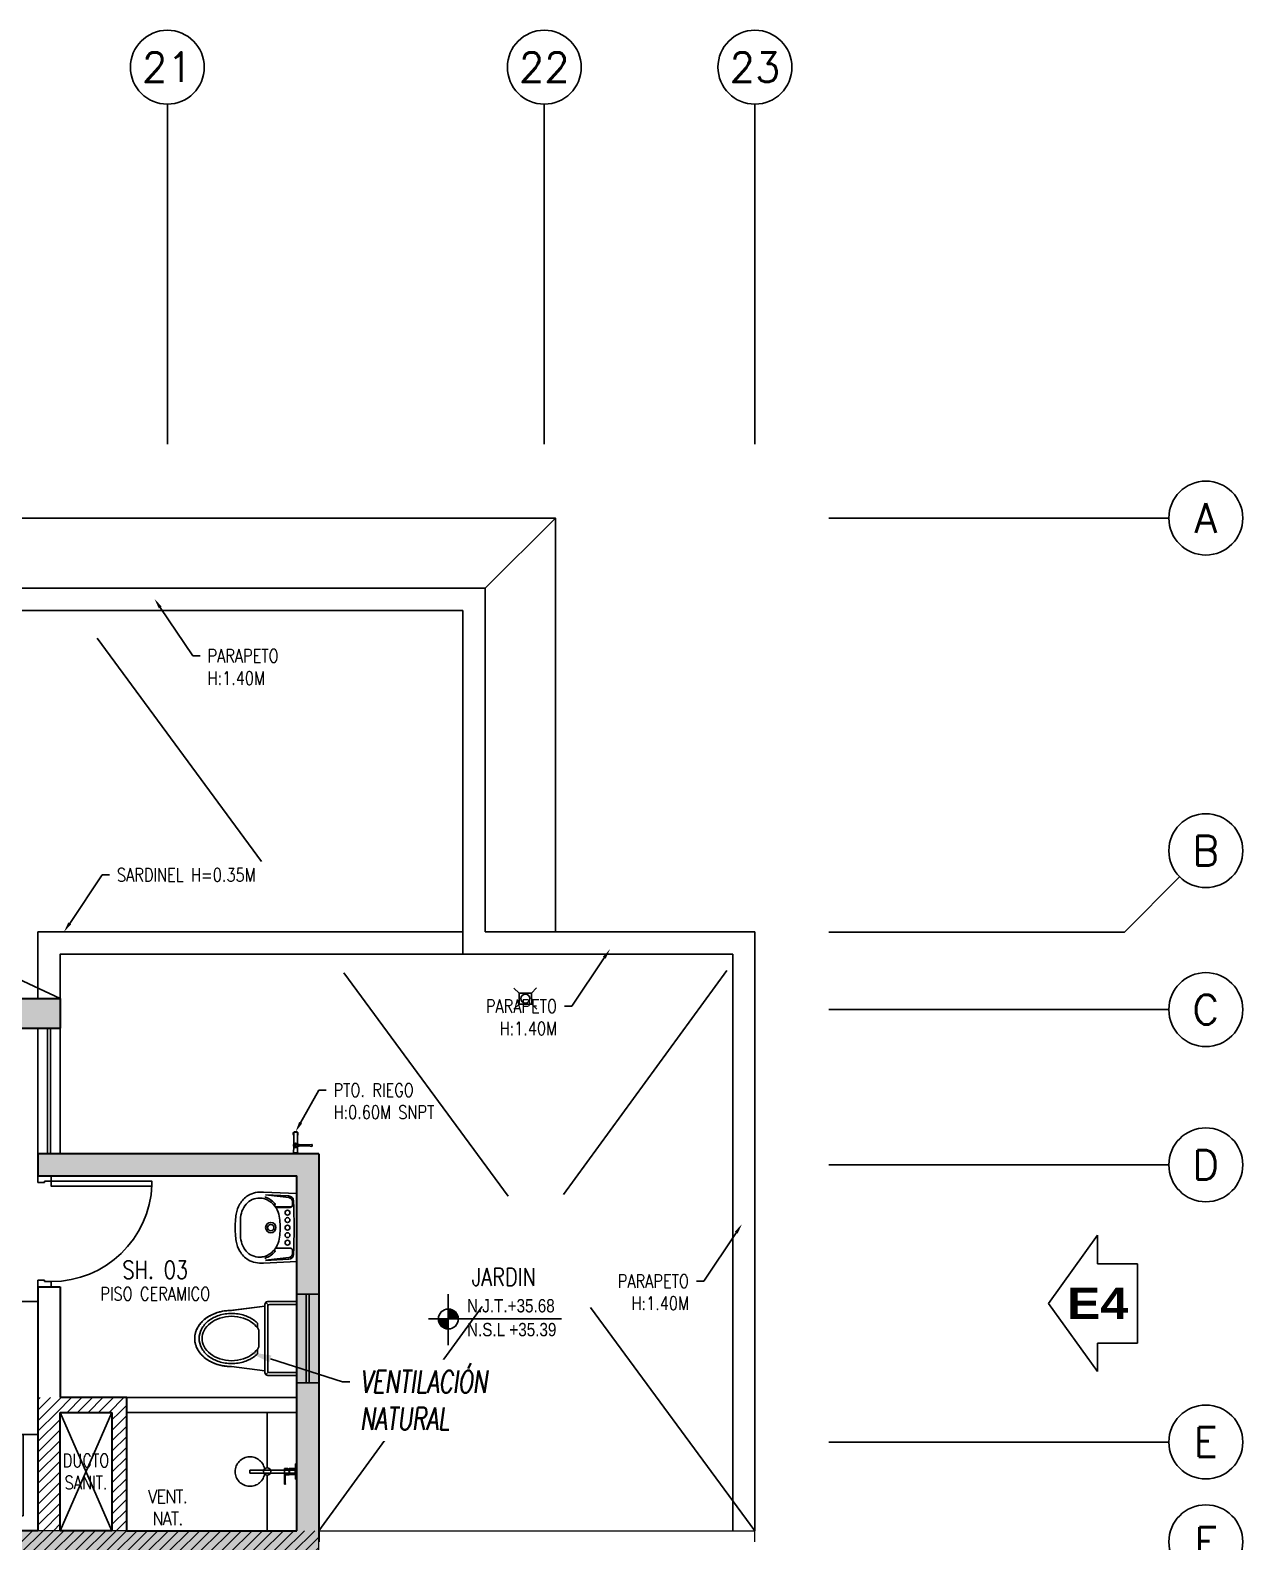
# Model space of a CAD drawing. Header units: millimetres. Extents: x 98 to 155, y -181 to 127.
# Drawn here: x 146.78 to 154.99, y -74.04 to -63.81 of the extents above; entities that cross this region are included whole.
import ezdxf
from ezdxf import colors
from ezdxf.entities.mleader import LeaderData, LeaderLine
from ezdxf.enums import TextEntityAlignment as Align
from ezdxf.math import Vec2, Vec3

# ---------------------------------------------------------------- set-up
doc = ezdxf.new("R2010")
doc.units = ezdxf.units.MM
doc.header["$LTSCALE"] = 15
for name, pattern in [('CENTER', [2, 1.25, -0.25, 0.25, -0.25]), ('HIDDEN2', [0.1875, 0.125, -0.0625]), ('PHANTOM', [63.5, 31.75, -6.35, 6.35, -6.35, 6.35, -6.35]), ('PHANTOM2', [1.25, 0.625, -0.125, 0.125, -0.125, 0.125, -0.125]), ('X-REF_DP_Arquitectura$0$HIDDEN', [0.375, 0.25, -0.125])]:
    doc.linetypes.add(name, pattern=pattern)
doc.layers.get('0').update_dxf_attribs({"color": 250})
for name, color, linetype in [('A-CORTE', 250, 'CENTER'), ('A-COTAS EXT', 250, 'Continuous'), ('A-EJES', 250, 'PHANTOM'), ('A-EST VIGAS', 250, 'HIDDEN2'), ('A-LINEAS', 250, 'Continuous'), ('A-MOBILIARIO', 250, 'Continuous'), ('A-MURO BAJO', 250, 'Continuous'), ('A-NIVELES-NPT', 252, 'Continuous'), ('A-PROYECCIONES INT.', 250, 'HIDDEN2'), ('A-SANITARIOS', 250, 'Continuous'), ('A-TEXTO-ACABADO PISO', 250, 'Continuous'), ('A-VIDRIOS', 250, 'Continuous'), ('A_30_DispositivosSanit', 250, 'Continuous'), ('A_30_Sanitarios', 250, 'Continuous'), ('A_50_TextoAmbiente', 252, 'Continuous'), ('A_50_TextoIndicaciones', 250, 'Continuous'), ('A_50_Vigas', 250, 'X-REF_DP_Arquitectura$0$HIDDEN'), ('A_60_HatchEstructuras', 250, 'Continuous'), ('L3 Equipos y Ductos', 160, 'Continuous'), ('L6 Linea fina', 141, 'Continuous'), ('MURO CF 60', 250, 'Continuous')]:
    doc.layers.add(name, color=color, linetype=linetype)
for name, color, linetype, lineweight in [('A-MURO ALTO', 250, 'Continuous', 20), ('A-MUROS', 252, 'Continuous', 30), ('A_20_Estructuras', 250, 'Continuous', 18)]:
    doc.layers.add(name, color=color, linetype=linetype, lineweight=lineweight)
doc.styles.add('JNV ING', font='romans.shx', dxfattribs={"width": 0.7, "oblique": 8, "height": 0.15})
doc.styles.add('R140', font='ariblk.ttf', dxfattribs={"height": 3.55})
doc.styles.add('R80', font='ARIALN.TTF', dxfattribs={"height": 2.03})
doc.styles.add('ROMANS', font='romans.shx', dxfattribs={"width": 0.8})
doc.styles.add('TXT_COTAS', font='romans.shx', dxfattribs={"width": 0.8})
pattern_1 = [(45, (128.667074, -24.63999), (-0.03535534, 0.03535534), [])]

# ---------------------------------------------------------------- blocks, each defined once
blk = doc.blocks.new('EF-P13')
at = {"layer": 'A_60_HatchEstructuras'}
h = blk.add_hatch(color=256, dxfattribs=at)
h.dxf.hatch_style = 1
h.paths.add_polyline_path([(44, -3.25), (42.4, -3.25), (42.4, -3.45), (44, -3.45)])
h.paths.add_polyline_path([(44, -10.4), (42.4, -10.4), (42.4, -10.6), (44, -10.6)])
h.paths.add_polyline_path([(40, -5.3), (38.35, -5.3), (38.35, -3.3), (38.2, -3.3), (38.2, -6.85), (38.2, -7), (38.2, -10.55), (38.35, -10.55), (38.35, -8.55), (40, -8.55), (40, -7.901), (39.85, -7.901), (39.85, -8.4), (38.35, -8.4), (38.35, -5.45), (39.85, -5.45), (39.85, -5.949), (40, -5.949)])
h.paths.add_polyline_path([(45.75, -4.3), (43.85, -4.3), (43.85, -4.45), (45.6, -4.45), (45.6, -6.85), (38.4, -6.85), (38.4, -7), (45.6, -7), (45.6, -9.4), (43.85, -9.4), (43.85, -9.55), (45.75, -9.55)])
at = {"elevation": 0}
for points in [[(44.35, -6.85), (44, -6.05)], [(44.35, -6.05), (44, -6.85)]]:
    blk.add_lwpolyline(points, dxfattribs=at)
at = {"layer": 'A_20_Estructuras'}
for points in [[(44, -3.25), (42.4, -3.25), (42.4, -3.45), (44, -3.45)], [(45.75, -4.3), (43.85, -4.3), (43.85, -4.45), (45.6, -4.45), (45.6, -6.85), (38.4, -6.85), (38.4, -7), (45.6, -7), (45.6, -9.4), (43.85, -9.4), (43.85, -9.55), (45.75, -9.55)]]:
    blk.add_lwpolyline(points, close=True, dxfattribs=at)
at = {"layer": 'A_50_Vigas'}
blk.add_lwpolyline([(44, -3.45), (44, -4.3)], dxfattribs=at)
at = {"layer": 'A_50_Vigas', "elevation": 0}
blk.add_lwpolyline([(44, -6.85), (44, -6.05), (44.35, -6.05), (44.35, -6.85)], dxfattribs=at)
blk = doc.blocks.new('TEXTO DUCTOS PT')
at = {"layer": 'A_50_TextoIndicaciones', "insert": (44.175, -6.45), "char_height": 0.09, "width": 0.4157, "attachment_point": 5, "style": 'ROMANS'}
blk.add_mtext('\\pxsm1,t16;DUCTO SANIT.', dxfattribs=at)
blk = doc.blocks.new('Ejes_Torre C')
at = {"layer": 'A-COTAS EXT'}
blk.add_line((52.55, 11.05), (52.923, 11.423), dxfattribs=at)
at = {"layer": 'A-EJES', "linetype": 'PHANTOM2'}
for points in [[(46.075, 16.65), (46.075, 14.35)], [(48.625, 16.65), (48.625, 14.35)], [(50.05, 16.65), (50.05, 14.35)], [(52.85, 13.85), (50.55, 13.85)], [(52.55, 11.05), (50.55, 11.05)], [(52.85, 10.525), (50.55, 10.525)], [(52.85, 9.475), (50.55, 9.475)], [(52.85, 7.6), (50.55, 7.6)]]:
    blk.add_lwpolyline(points, dxfattribs=at)
at = {"layer": 'A-EJES', "linetype": 'Continuous'}
for centre in [(46.075, 16.9), (48.625, 16.9), (50.05, 16.9), (53.1, 13.85), (53.1, 11.6), (53.1, 10.525), (53.1, 9.475), (53.1, 7.6), (53.1, 6.925)]:
    blk.add_circle(centre, 0.25, dxfattribs=at)
at = {"layer": 'A-EJES', "linetype": 'Continuous', "style": 'ROMANS'}
for s, p in [('21', (46.075, 16.9)), ('22', (48.625, 16.9)), ('23', (50.05, 16.9))]:
    blk.add_text(s, height=0.2, dxfattribs=at).set_placement(p, align=Align.MIDDLE_CENTER)
for s, p in [('A', (53.1, 13.85)), ('B', (53.1, 11.6)), ('C', (53.1, 10.525)), ('D', (53.1, 9.475)), ('E', (53.1, 7.6)), ('F', (53.1, 6.925))]:
    blk.add_text(s, height=0.2, rotation=0, dxfattribs=at).set_placement(p, align=Align.MIDDLE_CENTER)
blk = doc.blocks.new('SIM NIVEL PLANTA')
at = {"linetype": 'Continuous'}
h = blk.add_hatch(dxfattribs=at)
h.set_pattern_fill('_USER', color=256, scale=0.089997, angle=45, style=0, pattern_type=0)
h.set_pattern_definition([(45, (31854.49523, 23864.84028), (-0.06363728001, 0.06363728001), [])])
h.paths.add_polyline_path([(-17.33, 0), (-15.98, 0, 0.409209), (-17.33, 1.33)])
h.paths.add_polyline_path([(-18.68, 0, 0.004279), (-18.68, -0.02, 0.414214), (-17.33, -1.37), (-17.33, 0)])
for p, q in [((-17.33, -3.58), (-17.33, 3.34)), ((-2, 0), (-20, 0))]:
    blk.add_line(p, q)
blk.add_circle((-17.33, -0.02), 1.35, dxfattribs=at)
at = {"style": 'R80'}
blk.add_attdef('N.P.T.+0.00', text='', height=1.8, dxfattribs=at).set_placement((-8.87, 1.77), align=Align.MIDDLE_CENTER)
blk = doc.blocks.new('Grifo_Jardin_Planta')
for points in [[(-0.016, 0.132), (-0.016, 0.139, -0.414214), (-0.006, 0.149), (0.006, 0.149, -0.414214), (0.016, 0.139), (0.016, 0.135)], [(-0.016, 0.135), (-0.016, 0.132, 0.221072), (-0.012, 0.124, 0.221072)], [(-0.012, 0.124), (-0.012, 0.139, -0.414214), (-0.006, 0.145), (0.006, 0.145, -0.414214), (0.012, 0.139), (0.012, 0.124)], [(0.012, 0.124, 0.197148), (0.016, 0.132), (0.016, 0.135)], [(0.013, 0.05), (0.014, 0.05, -0.041781), (0.015, 0.05), (0.024, 0.05), (0.084, 0.053), (0.11, 0.05, 0.414214), (0.112, 0.052), (0.112, 0.06, 0.414214), (0.11, 0.062), (0.084, 0.06), (0.024, 0.062), (0.015, 0.062, -0.056016), (0.014, 0.062), (0.013, 0.062)]]:
    blk.add_lwpolyline(points, format="xyb")
for points in [[(-0.013, 0.124), (-0.013, 0.063)], [(0.012, 0.063), (0.012, 0.124)], [(-0.013, 0.049), (-0.013, 0.007)], [(0.012, 0.007), (0.012, 0.049)]]:
    blk.add_lwpolyline(points)
blk.add_lwpolyline([(-0.016, 0.007), (0.016, 0.007), (0.016, 0), (-0.016, 0)], close=True)
for radius in [0.0143, 0.00672, 0.00563]:
    blk.add_circle((0, 0.056), radius)
blk = doc.blocks.new('*U100')
blk.add_lwpolyline([(-4.5, 4.5), (0, 4.5), (0, 7.71), (5.54, 0), (0, -7.71), (0, -4.5), (-4.5, -4.5)], close=True)
at = {"linetype": 'Continuous', "style": 'R140'}
blk.add_attdef('ELEVACION', text='', height=3.55, dxfattribs=at).set_placement((0, 0), align=Align.MIDDLE_CENTER)
blk = doc.blocks.new('Cortes-Elev.')
at = {"layer": 'A-CORTE', "linetype": 'CENTER', "ltscale": 0.5}
ref = blk.add_blockref('*U100', (52.368, 30.737), dxfattribs=dict(at, xscale=-0.05980032655866058, yscale=0.05980032655866058, zscale=0.05980032655866058))
ref.add_attrib('ELEVACION', 'E4', dxfattribs={"layer": '0', "linetype": 'Continuous', "height": 0.2123, "style": 'R140'}).set_placement((52.368, 30.738), align=Align.MIDDLE_CENTER)
blk = doc.blocks.new('0-sumidero')
for p, q in [((-0.042, 0.038), (-0.076, 0.072)), ((0.043, 0.038), (-0.042, 0.038)), ((-0.042, 0.038), (-0.042, -0.037)), ((0.043, 0.038), (0.078, 0.072)), ((0.043, -0.037), (0.043, 0.038)), ((-0.042, -0.037), (-0.076, -0.071)), ((-0.042, -0.037), (0.043, -0.037)), ((0.043, -0.037), (0.078, -0.071))]:
    blk.add_line(p, q)
blk.add_circle((0, 0), 0.0303)
blk = doc.blocks.new('sum')
at = {"layer": 'A_30_DispositivosSanit', "rotation": 45.00000007321594}
blk.add_blockref('0-sumidero', (0, 0), dxfattribs=at)
blk = doc.blocks.new('SOFA SEC')
for p, q in [((0, 0.65), (0.1, 0.65)), ((0.1, 0.65), (0.1, 0.1)), ((0.5, 0.65), (0.1, 0.65)), ((0.75, 0.65), (0.75, 0.1)), ((1.4, 0.65), (1.4, 0.1)), ((0.1, 0.1), (2.05, 0.1))]:
    blk.add_line(p, q)
blk.add_lwpolyline([(0.5, 1.55), (0.5, 0.65), (2.05, 0.65), (2.05, 0), (0, 0), (0, 1.55)], close=True)
blk = doc.blocks.new('ducha marsano')
at = {"linetype": 'HIDDEN2', "ltscale": 0.5, "extrusion": (-4.9425e-10, -7.91123e-10, -1)}
for p, q in [((-0.01, 0), (0.01, 0)), ((0.01, 0), (0.01, -0.316)), ((-0.02, -0.08), (-0.02, -0.06)), ((0.021, -0.082), (-0.019, -0.082)), ((-0.015, -0.058), (-0.016, -0.058)), ((-0.01, -0.316), (-0.01, 0)), ((0.022, -0.052), (0, -0.052)), ((0.025, -0.082), (0.021, -0.082)), ((0.022, -0.052), (0.022, -0.063)), ((0.022, -0.068), (0.022, -0.077)), ((0.022, -0.077), (0.025, -0.077)), ((0.025, -0.077), (0.077, -0.077)), ((0.077, -0.082), (0.025, -0.082)), ((0.077, -0.077), (0.082, -0.077)), ((0.082, -0.082), (0.077, -0.082)), ((0.082, -0.077), (0.084, -0.077)), ((0.082, -0.077), (0.082, -0.077)), ((0.084, -0.082), (0.082, -0.082)), ((0.082, -0.082), (0.082, -0.082)), ((0.086, -0.078), (0.086, -0.08)), ((0.01, -0.316), (-0.01, -0.316))]:
    blk.add_line(p, q, dxfattribs=at)
for centre, radius, start, end in [((0.019, -0.08), 0.0015, 270, 360), ((0, -0.046), 0.02, 323.9581, 354.9298), ((0, -0.046), 0.02, 185.0702, 195.2705), ((-0.084, -0.078), 0.0015, 90, 180), ((-0.084, -0.08), 0.0015, 180, 270), ((0, -0.316), 0.1, 95.7392, 84.2608)]:
    blk.add_arc(centre, radius, start, end, dxfattribs=at)
at = {"linetype": 'HIDDEN2', "ltscale": 0.5, "extrusion": (-4.94252e-10, -7.91124e-10, -1)}
blk.add_ellipse((0, -0.052), major_axis=(-0.0225, -0.0095), ratio=0.001448, start_param=0.425436, end_param=1.567366, dxfattribs=at)
at = {"linetype": 'HIDDEN2', "ltscale": 0.5}
for points, degree in [([(-0.031, 0), (0, 0), (0.03, 0)], 2), ([(0.03, 0), (0.041, 0), (0.052, 0)], 2), ([(0.052, 0), (0.052, -0.004), (0.052, -0.008)], 2), ([(-0.053, 0), (-0.053, -0.004), (-0.053, -0.008)], 2), ([(-0.053, 0), (-0.042, 0), (-0.031, 0)], 2), ([(-0.053, -0.008), (-0.053, -0.008), (-0.053, -0.008)], 2), ([(0.03, -0.008), (0, -0.008), (-0.031, -0.008)], 2), ([(-0.022, -0.008), (-0.022, -0.009), (-0.022, -0.011)], 2), ([(-0.021, -0.011), (-0.007, -0.011), (0.007, -0.011), (0.021, -0.011)], 3), ([(-0.02, -0.011), (-0.02, -0.029), (-0.02, -0.048)], 2), ([(-0.02, -0.048), (0, -0.048), (0.02, -0.048)], 2), ([(0.02, -0.011), (0.02, -0.029), (0.02, -0.048)], 2), ([(0.022, -0.008), (0.022, -0.009), (0.022, -0.011)], 2)]:
    blk.add_open_spline(points, degree=degree, dxfattribs=at)
for points, weights in [([(-0.053, -0.008), (-0.053, -0.008), (-0.053, -0.008)], [1, 0.990847086912, 0.982266230892]), ([(-0.052, -0.008), (-0.053, -0.008), (-0.053, -0.008)], [1, 0.707106781193, 1]), ([(-0.022, -0.011), (-0.022, -0.011), (-0.021, -0.011)], [1, 0.70710678154, 1]), ([(-0.02, -0.048), (-0.02, -0.048), (-0.02, -0.048)], [1, 0.707106780138, 1]), ([(0.02, -0.048), (0.02, -0.048), (0.02, -0.048)], [1, 0.707106779703, 1]), ([(0.021, -0.011), (0.021, -0.011), (0.021, -0.011)], [1, 0.992411795776, 1]), ([(0.052, -0.008), (0.052, -0.008), (0.052, -0.008)], [1, 0.992411795771, 1])]:
    blk.add_rational_spline(points, weights, degree=2, dxfattribs=at)
for points, knots in [([(-0.031, -0.008), (-0.033, -0.008), (-0.037, -0.008), (-0.042, -0.008), (-0.046, -0.008), (-0.049, -0.008), (-0.051, -0.008), (-0.052, -0.008), (-0.052, -0.008)], [0, 0, 0, 0, 8.104572, 12.495263, 16.885954, 21.276645, 25.667336, 33.771908, 33.771908, 33.771908, 33.771908]), ([(0.022, -0.068), (0.022, -0.068), (0.022, -0.068), (0.022, -0.068), (0.022, -0.068), (0.022, -0.067), (0.022, -0.067), (0.022, -0.066), (0.022, -0.066), (0.022, -0.065), (0.022, -0.065), (0.022, -0.064), (0.022, -0.064), (0.022, -0.063), (0.022, -0.063), (0.022, -0.063), (0.022, -0.063), (0.022, -0.063)], [0.4148436, 0.4148436, 0.4148436, 0.4148436, 0.5185541, 0.5185541, 0.6222645, 0.6222645, 0.7259759, 0.7259759, 0.8296873, 0.8296873, 0.9333987, 0.9333987, 1.03711, 1.03711, 1.1408205, 1.1408205, 1.2445309, 1.2445309, 1.2445309, 1.2445309]), ([(0.052, -0.008), (0.052, -0.008), (0.051, -0.008), (0.049, -0.008), (0.046, -0.008), (0.042, -0.008), (0.037, -0.008), (0.033, -0.008), (0.03, -0.008)], [0, 0, 0, 0, 8.104572, 12.495263, 16.885954, 21.276645, 25.667336, 33.771908, 33.771908, 33.771908, 33.771908])]:
    blk.add_open_spline(points, degree=3, knots=knots, dxfattribs=at)
for points, weights, degree, knots in [([(0.021, -0.011), (0.021, -0.011), (0.021, -0.011), (0.021, -0.011), (0.021, -0.011), (0.022, -0.011), (0.022, -0.011)], [0.918641037743, 0.918640949346, 0.918640860949, 0.918640772552, 0.789223156395, 0.789223156395, 0.918640772552], 3, [0.1238988, 0.1238988, 0.1238988, 0.1238988, 0.1238993, 0.1238993, 0.1238993, 0.78603, 0.78603, 0.78603, 0.78603]), ([(0.052, -0.008), (0.052, -0.008), (0.052, -0.008), (0.052, -0.008), (0.052, -0.008)], [0.918641037749, 0.918640905153, 0.918640772558, 0.724517853988, 0.918640772558], 2, [0.1238988, 0.1238988, 0.1238988, 0.1238993, 0.1238993, 0.7860311, 0.7860311, 0.7860311])]:
    blk.add_rational_spline(points, weights, degree=degree, knots=knots, dxfattribs=at)
blk = doc.blocks.new('SIFON JET_PLANTA')
for p, q in [((-0.215, 0.218, 0), (-0.44, 0.19, 0)), ((-0.215, -0.23, 0), (-0.215, 0.23, 0)), ((-0.209, 0.244, 0), (-0.192, 0.227, 0)), ((-0.195, 0.25, 0), (0, 0.25, 0)), ((-0.195, -0.22, 0), (-0.195, 0.22, 0)), ((-0.185, 0.23, 0), (0, 0.23, 0)), ((0, 0.25, 0), (0, -0.25, 0)), ((-0.265, 0.072, 0), (-0.265, 0.103, 0)), ((-0.255, -0.056, 0), (-0.255, 0.056, 0)), ((-0.265, -0.103, 0), (-0.265, -0.072, 0)), ((-0.215, -0.218, 0), (-0.44, -0.19, 0)), ((-0.209, -0.244, 0), (-0.192, -0.227, 0)), ((0, -0.25, 0), (-0.195, -0.25, 0)), ((0, -0.23, 0), (-0.185, -0.23, 0))]:
    blk.add_line(p, q)
at = {"extrusion": (-2.64698e-23, 6.61744e-24, -1)}
for p, q in [((-0.432, 0.191, 0), (-0.215, 0.218, 0)), ((-0.215, 0.232, 0), (-0.214, 0.236, 0)), ((-0.215, 0.228, 0), (-0.215, 0.232, 0)), ((-0.215, 0.223, 0), (-0.215, 0.228, 0)), ((-0.215, 0.218, 0), (-0.215, 0.223, 0)), ((-0.214, 0.236, 0), (-0.213, 0.239, 0)), ((-0.213, 0.239, 0), (-0.211, 0.242, 0)), ((-0.211, 0.242, 0), (-0.209, 0.244, 0)), ((-0.209, 0.244, 0), (-0.208, 0.245, 0)), ((-0.208, 0.245, 0), (-0.205, 0.247, 0)), ((-0.205, 0.247, 0), (-0.201, 0.249, 0)), ((-0.201, 0.249, 0), (-0.195, 0.25, 0)), ((-0.195, 0.25, 0), (-0.195, 0.25, 0)), ((-0.195, 0.25, 0), (-0.161, 0.25, 0)), ((-0.161, 0.25, 0), (-0.097, 0.25, 0)), ((-0.097, 0.25, 0), (-0.032, 0.25, 0)), ((-0.032, 0.25, 0), (0, 0.25, 0)), ((0, 0.25, 0), (0, -0.25, 0)), ((-0.653, 0.098, 0), (-0.65, 0.102, 0)), ((-0.65, 0.102, 0), (-0.645, 0.108, 0)), ((-0.645, 0.108, 0), (-0.639, 0.115, 0)), ((-0.639, 0.115, 0), (-0.633, 0.121, 0)), ((-0.633, 0.121, 0), (-0.63, 0.123, 0)), ((-0.63, 0.123, 0), (-0.625, 0.128, 0)), ((-0.625, 0.128, 0), (-0.621, 0.131, 0)), ((-0.621, 0.131, 0), (-0.617, 0.134, 0)), ((-0.617, 0.134, 0), (-0.611, 0.139, 0)), ((-0.611, 0.139, 0), (-0.606, 0.142, 0)), ((-0.606, 0.142, 0), (-0.6, 0.146, 0)), ((-0.6, 0.146, 0), (-0.596, 0.148, 0)), ((-0.596, 0.148, 0), (-0.591, 0.152, 0)), ((-0.591, 0.152, 0), (-0.586, 0.154, 0)), ((-0.586, 0.154, 0), (-0.579, 0.158, 0)), ((-0.579, 0.158, 0), (-0.569, 0.163, 0)), ((-0.569, 0.163, 0), (-0.552, 0.17, 0)), ((-0.552, 0.17, 0), (-0.546, 0.172, 0)), ((-0.546, 0.172, 0), (-0.538, 0.175, 0)), ((-0.538, 0.175, 0), (-0.535, 0.176, 0)), ((-0.535, 0.176, 0), (-0.526, 0.178, 0)), ((-0.526, 0.178, 0), (-0.522, 0.18, 0)), ((-0.522, 0.18, 0), (-0.515, 0.181, 0)), ((-0.515, 0.181, 0), (-0.508, 0.183, 0)), ((-0.508, 0.183, 0), (-0.502, 0.184, 0)), ((-0.502, 0.184, 0), (-0.486, 0.187, 0)), ((-0.486, 0.187, 0), (-0.476, 0.188, 0)), ((-0.476, 0.188, 0), (-0.473, 0.188, 0)), ((-0.473, 0.188, 0), (-0.464, 0.189, 0)), ((-0.464, 0.189, 0), (-0.455, 0.19, 0)), ((-0.455, 0.19, 0), (-0.449, 0.19, 0)), ((-0.449, 0.19, 0), (-0.44, 0.19, 0)), ((-0.44, 0.19, 0), (-0.432, 0.191, 0)), ((-0.69, 0.01, 0), (-0.689, 0.014, 0)), ((-0.69, 0.004, 0), (-0.69, 0.01, 0)), ((-0.69, 0, 0), (-0.69, 0.004, 0)), ((-0.689, 0.019, 0), (-0.688, 0.024, 0)), ((-0.689, 0.014, 0), (-0.689, 0.019, 0)), ((-0.688, 0.024, 0), (-0.687, 0.028, 0)), ((-0.688, 0.024, 0), (-0.688, 0.024, 0)), ((-0.687, 0.031, 0), (-0.685, 0.036, 0)), ((-0.687, 0.028, 0), (-0.687, 0.031, 0)), ((-0.685, 0.036, 0), (-0.684, 0.042, 0)), ((-0.685, 0.036, 0), (-0.685, 0.036, 0)), ((-0.684, 0.042, 0), (-0.682, 0.048, 0)), ((-0.684, 0.042, 0), (-0.684, 0.042, 0)), ((-0.682, 0.048, 0), (-0.68, 0.052, 0)), ((-0.68, 0.052, 0), (-0.679, 0.055, 0)), ((-0.679, 0.055, 0), (-0.678, 0.058, 0)), ((-0.678, 0.058, 0), (-0.674, 0.066, 0)), ((-0.674, 0.066, 0), (-0.672, 0.07, 0)), ((-0.674, 0.066, 0), (-0.674, 0.066, 0)), ((-0.672, 0.07, 0), (-0.671, 0.073, 0)), ((-0.671, 0.073, 0), (-0.669, 0.076, 0)), ((-0.669, 0.076, 0), (-0.667, 0.078, 0)), ((-0.667, 0.078, 0), (-0.665, 0.082, 0)), ((-0.665, 0.082, 0), (-0.663, 0.085, 0)), ((-0.663, 0.085, 0), (-0.661, 0.088, 0)), ((-0.661, 0.088, 0), (-0.657, 0.094, 0)), ((-0.657, 0.094, 0), (-0.653, 0.098, 0)), ((-0.657, 0.094, 0), (-0.657, 0.094, 0)), ((-0.653, 0.098, 0), (-0.653, 0.098, 0)), ((-0.69, -0.007, 0), (-0.69, 0, 0)), ((-0.69, -0.011, 0), (-0.69, -0.007, 0)), ((-0.689, -0.016, 0), (-0.69, -0.011, 0)), ((-0.688, -0.023, 0), (-0.689, -0.016, 0)), ((-0.688, -0.026, 0), (-0.688, -0.023, 0)), ((-0.687, -0.03, 0), (-0.688, -0.026, 0)), ((-0.686, -0.032, 0), (-0.687, -0.03, 0)), ((-0.685, -0.036, 0), (-0.686, -0.032, 0)), ((-0.684, -0.042, 0), (-0.685, -0.036, 0)), ((-0.683, -0.046, 0), (-0.684, -0.042, 0)), ((-0.681, -0.049, 0), (-0.683, -0.046, 0)), ((-0.68, -0.052, 0), (-0.681, -0.049, 0)), ((-0.679, -0.055, 0), (-0.68, -0.052, 0)), ((-0.678, -0.058, 0), (-0.679, -0.055, 0)), ((-0.677, -0.06, 0), (-0.678, -0.058, 0)), ((-0.675, -0.064, 0), (-0.677, -0.06, 0)), ((-0.672, -0.07, 0), (-0.675, -0.064, 0)), ((-0.671, -0.073, 0), (-0.672, -0.07, 0)), ((-0.668, -0.077, 0), (-0.671, -0.073, 0)), ((-0.665, -0.083, 0), (-0.668, -0.077, 0)), ((-0.662, -0.086, 0), (-0.665, -0.083, 0)), ((-0.66, -0.09, 0), (-0.662, -0.086, 0)), ((-0.655, -0.096, 0), (-0.66, -0.09, 0)), ((-0.649, -0.103, 0), (-0.655, -0.096, 0)), ((-0.646, -0.107, 0), (-0.649, -0.103, 0)), ((-0.64, -0.114, 0), (-0.646, -0.107, 0)), ((-0.638, -0.116, 0), (-0.64, -0.114, 0)), ((-0.635, -0.119, 0), (-0.638, -0.116, 0)), ((-0.634, -0.12, 0), (-0.635, -0.119, 0)), ((-0.635, -0.119, 0), (-0.635, -0.119, 0)), ((-0.632, -0.122, 0), (-0.634, -0.12, 0)), ((-0.63, -0.123, 0), (-0.632, -0.122, 0)), ((-0.632, -0.122, 0), (-0.632, -0.122, 0)), ((-0.629, -0.124, 0), (-0.63, -0.123, 0)), ((-0.628, -0.125, 0), (-0.629, -0.124, 0)), ((-0.626, -0.127, 0), (-0.628, -0.125, 0)), ((-0.625, -0.128, 0), (-0.626, -0.127, 0)), ((-0.623, -0.129, 0), (-0.625, -0.128, 0)), ((-0.625, -0.128, 0), (-0.625, -0.128, 0)), ((-0.622, -0.13, 0), (-0.623, -0.129, 0)), ((-0.621, -0.131, 0), (-0.622, -0.13, 0)), ((-0.62, -0.132, 0), (-0.621, -0.131, 0)), ((-0.619, -0.132, 0), (-0.62, -0.132, 0)), ((-0.618, -0.133, 0), (-0.619, -0.132, 0)), ((-0.617, -0.134, 0), (-0.618, -0.133, 0)), ((-0.615, -0.135, 0), (-0.617, -0.134, 0)), ((-0.614, -0.136, 0), (-0.615, -0.135, 0)), ((-0.612, -0.138, 0), (-0.614, -0.136, 0)), ((-0.609, -0.14, 0), (-0.612, -0.138, 0)), ((-0.607, -0.141, 0), (-0.609, -0.14, 0)), ((-0.606, -0.142, 0), (-0.607, -0.141, 0)), ((-0.604, -0.143, 0), (-0.606, -0.142, 0)), ((-0.602, -0.145, 0), (-0.604, -0.143, 0)), ((-0.6, -0.146, 0), (-0.602, -0.145, 0)), ((-0.599, -0.147, 0), (-0.6, -0.146, 0)), ((-0.596, -0.148, 0), (-0.599, -0.147, 0)), ((-0.595, -0.149, 0), (-0.596, -0.148, 0)), ((-0.594, -0.15, 0), (-0.595, -0.149, 0)), ((-0.592, -0.151, 0), (-0.594, -0.15, 0)), ((-0.59, -0.152, 0), (-0.592, -0.151, 0)), ((-0.587, -0.154, 0), (-0.59, -0.152, 0)), ((-0.583, -0.156, 0), (-0.587, -0.154, 0)), ((-0.578, -0.159, 0), (-0.583, -0.156, 0)), ((-0.576, -0.16, 0), (-0.578, -0.159, 0)), ((-0.574, -0.161, 0), (-0.576, -0.16, 0)), ((-0.57, -0.163, 0), (-0.574, -0.161, 0)), ((-0.568, -0.164, 0), (-0.57, -0.163, 0)), ((-0.566, -0.164, 0), (-0.568, -0.164, 0)), ((-0.564, -0.165, 0), (-0.566, -0.164, 0)), ((-0.561, -0.166, 0), (-0.564, -0.165, 0)), ((-0.56, -0.167, 0), (-0.561, -0.166, 0)), ((-0.557, -0.168, 0), (-0.56, -0.167, 0)), ((-0.554, -0.169, 0), (-0.557, -0.168, 0)), ((-0.551, -0.171, 0), (-0.554, -0.169, 0)), ((-0.549, -0.171, 0), (-0.551, -0.171, 0)), ((-0.546, -0.172, 0), (-0.549, -0.171, 0)), ((-0.545, -0.173, 0), (-0.546, -0.172, 0)), ((-0.543, -0.173, 0), (-0.545, -0.173, 0)), ((-0.541, -0.174, 0), (-0.543, -0.173, 0)), ((-0.538, -0.175, 0), (-0.541, -0.174, 0)), ((-0.535, -0.176, 0), (-0.538, -0.175, 0)), ((-0.538, -0.175, 0), (-0.538, -0.175, 0)), ((-0.532, -0.177, 0), (-0.535, -0.176, 0)), ((-0.53, -0.178, 0), (-0.532, -0.177, 0)), ((-0.527, -0.178, 0), (-0.53, -0.178, 0)), ((-0.524, -0.179, 0), (-0.527, -0.178, 0)), ((-0.527, -0.178, 0), (-0.527, -0.178, 0)), ((-0.522, -0.18, 0), (-0.524, -0.179, 0)), ((-0.518, -0.181, 0), (-0.522, -0.18, 0)), ((-0.515, -0.181, 0), (-0.518, -0.181, 0)), ((-0.512, -0.182, 0), (-0.515, -0.181, 0)), ((-0.509, -0.183, 0), (-0.512, -0.182, 0)), ((-0.507, -0.183, 0), (-0.509, -0.183, 0)), ((-0.502, -0.184, 0), (-0.507, -0.183, 0)), ((-0.497, -0.185, 0), (-0.502, -0.184, 0)), ((-0.495, -0.185, 0), (-0.497, -0.185, 0)), ((-0.497, -0.185, 0), (-0.497, -0.185, 0)), ((-0.494, -0.186, 0), (-0.495, -0.185, 0)), ((-0.492, -0.186, 0), (-0.494, -0.186, 0)), ((-0.488, -0.186, 0), (-0.492, -0.186, 0)), ((-0.486, -0.187, 0), (-0.488, -0.186, 0)), ((-0.482, -0.187, 0), (-0.486, -0.187, 0)), ((-0.481, -0.187, 0), (-0.482, -0.187, 0)), ((-0.478, -0.188, 0), (-0.481, -0.187, 0)), ((-0.476, -0.188, 0), (-0.478, -0.188, 0)), ((-0.473, -0.188, 0), (-0.476, -0.188, 0)), ((-0.469, -0.189, 0), (-0.473, -0.188, 0)), ((-0.465, -0.189, 0), (-0.469, -0.189, 0)), ((-0.464, -0.189, 0), (-0.465, -0.189, 0)), ((-0.465, -0.189, 0), (-0.465, -0.189, 0)), ((-0.462, -0.189, 0), (-0.464, -0.189, 0)), ((-0.459, -0.189, 0), (-0.462, -0.189, 0)), ((-0.457, -0.19, 0), (-0.459, -0.189, 0)), ((-0.455, -0.19, 0), (-0.457, -0.19, 0)), ((-0.452, -0.19, 0), (-0.455, -0.19, 0)), ((-0.449, -0.19, 0), (-0.452, -0.19, 0)), ((-0.447, -0.19, 0), (-0.449, -0.19, 0)), ((-0.443, -0.19, 0), (-0.447, -0.19, 0)), ((-0.44, -0.19, 0), (-0.443, -0.19, 0)), ((-0.215, -0.218, 0), (-0.44, -0.19, 0)), ((-0.215, -0.227, 0), (-0.215, -0.218, 0)), ((-0.215, -0.23, 0), (-0.215, -0.227, 0)), ((-0.215, -0.233, 0), (-0.215, -0.23, 0)), ((-0.214, -0.237, 0), (-0.215, -0.233, 0)), ((-0.213, -0.239, 0), (-0.214, -0.237, 0)), ((-0.214, -0.237, 0), (-0.214, -0.237, 0)), ((-0.211, -0.242, 0), (-0.213, -0.239, 0)), ((-0.213, -0.239, 0), (-0.213, -0.239, 0)), ((-0.209, -0.244, 0), (-0.211, -0.242, 0)), ((-0.211, -0.242, 0), (-0.211, -0.242, 0)), ((-0.211, -0.242, 0), (-0.211, -0.242, 0)), ((-0.207, -0.246, 0), (-0.209, -0.244, 0)), ((-0.209, -0.244, 0), (-0.209, -0.244, 0)), ((-0.209, -0.244, 0), (-0.209, -0.244, 0)), ((-0.203, -0.248, 0), (-0.207, -0.246, 0)), ((-0.207, -0.246, 0), (-0.207, -0.246, 0)), ((-0.2, -0.249, 0), (-0.203, -0.248, 0)), ((-0.203, -0.248, 0), (-0.203, -0.248, 0)), ((-0.195, -0.25, 0), (-0.2, -0.249, 0)), ((0, -0.25, 0), (-0.195, -0.25, 0))]:
    blk.add_line(p, q, dxfattribs=at)
at = {"elevation": 0}
for points in [[(-0.265, 0.103, 0.0362), (-0.284, 0.12, 0.08725), (-0.353, 0.156, 0.077598), (-0.44, 0.17, 0.077598), (-0.527, 0.156, 0.08725), (-0.596, 0.12, 0.105601), (-0.644, 0.063, 0.12364), (-0.66, 0, 0.12364), (-0.644, -0.063, 0.105601), (-0.596, -0.12, 0.08725), (-0.527, -0.156, 0.077598), (-0.44, -0.17, 0.077598)], [(-0.255, 0.056, 0.100268), (-0.297, 0.104, 0.08725), (-0.36, 0.137, 0.077598), (-0.44, 0.15, 0.077598), (-0.52, 0.137, 0.08725), (-0.583, 0.104, 0.105601), (-0.627, 0.053, 0.12364), (-0.64, 0, 0.12364), (-0.627, -0.053, 0.105601), (-0.583, -0.104, 0.08725), (-0.52, -0.137, 0.077598), (-0.44, -0.15, 0.077598)], [(-0.44, -0.15, 0.077598), (-0.36, -0.137, 0.08725), (-0.297, -0.104, 0.100268), (-0.255, -0.056, 0.12364)], [(-0.44, -0.17, 0.077598), (-0.353, -0.156, 0.08725), (-0.284, -0.12, 0.0362), (-0.265, -0.103, 0.12364)]]:
    blk.add_lwpolyline(points, format="xyb", dxfattribs=at)
for centre, radius, start, end in [((-0.195, 0.23, 0), 0.02, 90, 180), ((-0.185, 0.22, 0), 0.01, 90, 180), ((-0.494, -0.027, 0), 0.203, 127.2348, 151.4088), ((-0.461, -0.07, 0), 0.257, 107.4741, 127.2348), ((-0.44, -0.138, 0), 0.328, 90, 107.4741), ((-0.544, 0, 0), 0.146, 151.4088, 180), ((-0.544, 0, 0), 0.146, 180, 208.5912), ((-0.494, 0.027, 0), 0.203, 208.5912, 232.7652), ((-0.461, 0.07, 0), 0.257, 232.7652, 252.5259), ((-0.44, 0.138, 0), 0.328, 252.5259, 270), ((-0.195, -0.23, 0), 0.02, 180, 270), ((-0.185, -0.22, 0), 0.01, 180, 270)]:
    blk.add_arc(centre, radius, start, end)
blk = doc.blocks.new('BOWL-ITALGRIF_VARADERO_01')
for p, q in [((-0.203, -0.197), (-0.221, -0.038)), ((0.203, -0.197), (0.221, -0.038)), ((-0.14, -0.208), (-0.142, -0.108)), ((-0.137, -0.205), (-0.137, -0.112)), ((0.138, -0.205), (0.138, -0.112)), ((0.14, -0.208), (0.142, -0.108)), ((-0.175, -0.222), (-0.154, -0.222)), ((0.175, -0.222), (0.154, -0.222))]:
    blk.add_line(p, q)
for points in [[(-0.092, 0.159, -0.02989), (-0.046, 0.165, -0.007822), (0.046, 0.165, -0.02989), (0.092, 0.159, -0.091737), (0.16, 0.134, -0.112496), (0.218, 0.079, -0.147885), (0.24, -0.026), (0.23, -0.25), (-0.23, -0.25), (-0.24, -0.026, -0.147885), (-0.218, 0.079, -0.112496), (-0.16, 0.134, -0.091737)], [(-0.05, -0.136, -0.062677), (-0.105, -0.125, -0.110639), (-0.158, -0.091, -0.120976), (-0.195, -0.034, -0.061198), (-0.2, 0, -0.21707), (-0.159, 0.092, -0.174983), (-0.055, 0.13, -0.010618), (0, 0.131, -0.010618), (0.055, 0.13, -0.174983), (0.159, 0.092, -0.21707), (0.2, 0, -0.061198), (0.195, -0.034, -0.120976), (0.158, -0.091, -0.110639), (0.105, -0.125, -0.062677), (0.05, -0.136, -0.017583), (0, -0.138, -0.017583)]]:
    blk.add_lwpolyline(points, format="xyb", close=True)
for points in [[(-0.222, -0.038), (-0.214, -0.195, 0.390823), (-0.181, -0.229, 0.017524), (0.181, -0.229, 0.390823), (0.214, -0.195), (0.222, -0.038)], [(-0.207, -0.035, 0.005), (-0.206, -0.038, 0.121292), (-0.166, -0.1, 0.007977), (-0.162, -0.103)], [(0.207, -0.035, -0.005), (0.206, -0.038, -0.121292), (0.166, -0.1, -0.007977), (0.162, -0.103)]]:
    blk.add_lwpolyline(points, format="xyb")
for centre, radius in [((0, -0.075), 0.035), ((0, -0.075), 0.0215), ((-0.101, -0.188), 0.0165), ((-0.051, -0.188), 0.0165), ((0, -0.188), 0.0165), ((0.051, -0.188), 0.0165), ((0.102, -0.188), 0.0165)]:
    blk.add_circle(centre, radius)
for centre, radius, start, end in [((-0.158, -0.099), 0.006, 226.6431, 46.6431), ((0.158, -0.099), 0.006, 133.3569, 313.3569), ((-0.175, -0.194), 0.028, 186.3111, 270), ((-0.14, -0.108), 0.002, 54.3619, 181.1374), ((-0.135, -0.112), 0.002, 56.7109, 180), ((0.105, -0.125), 9.094947017729287e-16, 0, 217.6714), ((0.136, -0.112), 0.002, 0, 123.2891), ((0.14, -0.108), 0.002, 358.8626, 125.6381), ((0.175, -0.194), 0.028, 270, 353.6889), ((-0.154, -0.205), 0.017, 270, 0), ((-0.154, -0.208), 0.014, 270, 1.1374), ((0.155, -0.205), 0.017, 180, 270), ((0.154, -0.208), 0.014, 178.8626, 270)]:
    blk.add_arc(centre, radius, start, end)
blk = doc.blocks.new('*U146')
for p, q in [((0.01, 0.705), (0.01, 0.75)), ((0.1, 0.715), (0.1, 0.75)), ((0.055, 0.705), (0.01, 0.705)), ((0.1, 0.715), (0.055, 0.715)), ((0.055, 0.705), (0.055, 0.715)), ((0.055, 0.045), (0.01, 0.045)), ((0.01, 0.045), (0.01, 0)), ((0.055, 0.045), (0.055, 0.035)), ((0.1, 0.035), (0.055, 0.035)), ((0.1, 0.035), (0.1, 0))]:
    blk.add_line(p, q)
blk.add_lwpolyline([(0.78, 0.07), (0.78, 0.035), (0.1, 0.035), (0.1, 0.07)], close=True)
at = {"linetype": 'HIDDEN2'}
blk.add_arc((0.1, 0.034), 0.681, 2.2301, 89.9672, dxfattribs=at)
blk = doc.blocks.new('A$C420c8afe')
at = {"layer": 'L6 Linea fina'}
ml = blk.add_multileader_mtext('Standard', dxfattribs=at)
ml.set_content('VENTILACIÓN\\PNATURAL', color=12, style='JNV ING')
ml.set_leader_properties(color=256, linetype='ByLayer', lineweight=-1)
ml.build(insert=Vec2(0, 0))
ml.multileader.update_dxf_attribs({"dogleg_length": 0.05, "arrow_head_size": 0.15})
ctx = ml.context
ctx.base_point, ctx.char_height, ctx.arrow_head_size, ctx.landing_gap_size, ctx.plane_origin = Vec3(43.06, 0.108), 0.15, 0.15, 0.07, Vec3(44.329, -0.642)
notes = []
notes.append((ctx, [(1, (1, 1, 0), (43.01, 0.108), (1, 0), 0.05, [(0, [(42.379, 0.308)], 0, [])])]))
ctx.mtext.insert, ctx.mtext.flow_direction = Vec3(43.13, 0.183), 5
ctx.mtext.has_bg_fill, ctx.mtext.bg_color, ctx.mtext.bg_scale_factor, ctx.mtext.bg_transparency, ctx.mtext.use_window_bg_color = 1, -1027028792, 1.5, 0, 1
for ctx, leaders in notes:
    for number, flags, end, landing, length, lines in leaders:
        leader = LeaderData()
        leader.index, (leader.has_last_leader_line, leader.has_dogleg_vector, leader.attachment_direction) = number, flags
        leader.last_leader_point, leader.dogleg_vector, leader.dogleg_length = Vec3(end), Vec3(landing), length
        for number, points, colour, breaks in lines:
            line = LeaderLine()
            line.index, line.vertices, line.color, line.breaks = number, Vec3.list(points), colors.encode_raw_color(colour), breaks
            leader.lines.append(line)
        ctx.leaders.append(leader)

msp = doc.modelspace()

# ---------------------------------------------------------------- hatches: boundary and pattern name
at = {"layer": 'MURO CF 60'}
h = msp.add_hatch(dxfattribs=at)
h.set_pattern_fill('_USER', color=256, scale=0.05, angle=45, pattern_type=0)
h.set_pattern_definition(pattern_1)
h.paths.add_polyline_path([(146.8371, -73.0647), (147.4371, -73.0647), (147.4371, -73.1647), (146.8371, -73.1647)])
h = msp.add_hatch(dxfattribs=at)
h.set_pattern_fill('_USER', color=256, scale=0.05, angle=45, pattern_type=0)
h.set_pattern_definition(pattern_1)
h.paths.add_polyline_path([(146.8371, -73.9647), (146.9871, -73.9647), (146.9871, -73.1647), (146.8371, -73.1647)])
h = msp.add_hatch(dxfattribs=at)
h.set_pattern_fill('_USER', color=256, scale=0.05, angle=45, pattern_type=0)
h.set_pattern_definition(pattern_1)
h.paths.add_polyline_path([(147.4371, -73.9647), (147.3371, -73.9647), (147.3371, -73.1647), (147.4371, -73.1647)])
h = msp.add_hatch(dxfattribs=at)
h.set_pattern_fill('_USER', color=256, scale=0.05, angle=45, pattern_type=0)
h.set_pattern_definition(pattern_1)
h.paths.add_polyline_path([(132.3871, -73.9647), (148.7371, -73.9647), (148.7371, -74.1147), (132.3871, -74.1147)])

# ---------------------------------------------------------------- linework, layer by layer
at = {"layer": 'A-EST VIGAS', "color": 253}
for p, q in [((148.5871, -72.3647, 0), (148.7371, -72.3647)), ((148.6521, -72.3647, 0), (148.6521, -72.9647, 0)), ((148.6721, -72.3647, 0), (148.6721, -72.9647, 0)), ((148.5871, -72.9647, 0), (148.7371, -72.9647))]:
    msp.add_line(p, q, dxfattribs=at)
at = {"layer": 'A-LINEAS'}
for p, q in [((149.8621, -67.5897), (150.3371, -67.1148)), ((147.3371, -73.1647), (146.9871, -73.9647)), ((147.3371, -73.9647), (146.9871, -73.1647)), ((148.3871, -73.1647), (148.3871, -73.5397)), ((148.3871, -73.5897), (148.3871, -73.9647))]:
    msp.add_line(p, q, dxfattribs=at)
msp.add_lwpolyline([(150.3371, -69.9147), (150.3371, -67.1148), (136.5871, -67.1147), (136.5871, -67.5897)], dxfattribs=at)
msp.add_circle((148.3871, -73.5647, 0), 0.025, dxfattribs=at)
at = {"layer": 'A-MURO ALTO'}
for p in [(148.7371, -73.9647), (151.6871, -74.0397)]:
    msp.add_line(p, (151.6871, -73.9647), dxfattribs=at)
at = {"layer": 'A-MURO BAJO'}
for p, q in [((141.2621, -67.5897), (149.8621, -67.5897)), ((149.8621, -67.5897), (149.8621, -69.9147)), ((141.2621, -67.7397), (149.7121, -67.7397)), ((149.7121, -67.7397), (149.7121, -70.0647)), ((149.8621, -69.9147), (151.6871, -69.9147)), ((151.6871, -69.9147), (151.6871, -73.9647)), ((149.7121, -70.0647), (151.5371, -70.0647)), ((151.5371, -70.0647), (151.5371, -73.9647)), ((146.8371, -71.4147), (146.8371, -70.5647)), ((146.9871, -70.5647), (146.9871, -71.4147)), ((148.5871, -73.0647), (147.4371, -73.0647)), ((148.5871, -73.1647), (147.4371, -73.1647))]:
    msp.add_line(p, q, dxfattribs=at)
for points in [[(149.7121, -69.9147), (146.8371, -69.9147), (146.8371, -70.3647)], [(149.7121, -70.0647), (146.9871, -70.0647), (146.9871, -70.3647)]]:
    msp.add_lwpolyline(points, dxfattribs=at)
at = {"layer": 'A-MUROS'}
for p, q in [((145.3871, -70.3647), (146.9871, -70.3647)), ((146.9871, -70.3647), (146.9871, -70.5647)), ((145.3871, -70.5647), (146.9871, -70.5647)), ((148.7371, -71.4147), (146.8371, -71.4147)), ((146.8371, -71.4147), (146.8371, -71.5647)), ((148.7371, -71.4147), (148.7371, -74.0397)), ((146.8371, -71.5647), (148.5871, -71.5647, 0)), ((148.5871, -73.9647), (148.5871, -71.5647)), ((146.8371, -72.3147), (146.9871, -72.3147, 0)), ((146.8371, -72.3147), (146.8371, -73.9647)), ((146.9871, -72.3147), (146.9871, -73.0647)), ((147.4371, -73.0647), (146.9871, -73.0647)), ((147.4371, -73.9647), (147.4371, -73.0647)), ((146.9871, -73.1647, 0), (147.3371, -73.1647, 0)), ((146.9871, -73.9647, 0), (146.9871, -73.1647, 0)), ((147.3371, -73.1647, 0), (147.3371, -73.9647, 0)), ((146.8371, -73.9647), (141.3371, -73.9647)), ((147.3371, -73.9647, 0), (146.9871, -73.9647, 0)), ((147.4371, -73.9647), (148.5871, -73.9647))]:
    msp.add_line(p, q, dxfattribs=at)
at = {"layer": 'A-PROYECCIONES INT.'}
msp.add_line((148.7371, -73.9647), (151.6871, -69.9147), dxfattribs=at)
for points in [[(142.2371, -70.4147), (146.9871, -67.5897)], [(151.6871, -73.9647), (146.9871, -67.5897)], [(141.3371, -67.7397), (146.9871, -70.3647)]]:
    msp.add_lwpolyline(points, dxfattribs=at)
at = {"layer": 'A-VIDRIOS'}
for p, q in [((146.9021, -71.4147), (146.9021, -70.5647)), ((146.9221, -70.5647), (146.9221, -71.4147))]:
    msp.add_line(p, q, dxfattribs=at)

# ---------------------------------------------------------------- block references
msp.add_blockref('EF-P13', (102.9871, -67.115))
at = {"layer": 'A-CORTE'}
msp.add_blockref('Cortes-Elev.', (101.6371, -103.1647), dxfattribs=at)
at = {"layer": 'A-EJES'}
msp.add_blockref('Ejes_Torre C', (101.6371, -80.965), dxfattribs=at)
at = {"layer": 'A-MOBILIARIO', "xscale": -1}
for name, p, rotation in [('*U146', (146.8271, -71.5647), 180), ('SOFA SEC', (146.8371, -73.9647), 0.0004328521018415188)]:
    msp.add_blockref(name, p, dxfattribs=dict(at, rotation=rotation))
at = {"layer": 'A-NIVELES-NPT', "xscale": 0.05, "yscale": 0.05, "zscale": 0.05}
msp.add_blockref('SIM NIVEL PLANTA', (150.4794, -72.5317), dxfattribs=at).add_auto_attribs({'N.P.T.+0.00': 'N.J.T.+35.68'})
at = {"layer": 'A-SANITARIOS', "xscale": -1, "rotation": 90}
msp.add_blockref('BOWL-ITALGRIF_VARADERO_01', (148.3371, -71.9147, 0), dxfattribs=at)
at = {"layer": 'A-SANITARIOS', "extrusion": (3.60286e-08, 4.49068e-08, -1), "xscale": -1, "zscale": -1, "rotation": 359.9999986687768}
msp.add_blockref('SIFON JET_PLANTA', (-148.5871, -72.6647, 0), dxfattribs=at)
at = {"layer": 'A-SANITARIOS', "extrusion": (-7.91123e-10, 4.9425e-10, -1), "xscale": -1, "rotation": 89.9999992996428}
msp.add_blockref('ducha marsano', (-148.5871, -73.5647, 0), dxfattribs=at)
at = {"layer": 'A_30_DispositivosSanit', "rotation": 135.4214501941968}
msp.add_blockref('sum', (150.1344, -70.3653, 0), dxfattribs=at)
at = {"layer": 'A_30_Sanitarios', "lineweight": 30, "rotation": 359.8910691581374}
msp.add_blockref('Grifo_Jardin_Planta', (148.5796, -71.4147), dxfattribs=at)
at = {"layer": 'A_50_TextoIndicaciones'}
msp.add_blockref('TEXTO DUCTOS PT', (102.9871, -67.1147), dxfattribs=at)

# ---------------------------------------------------------------- texts
at = {"layer": 'A-NIVELES-NPT', "insert": (149.7393, -72.5595), "char_height": 0.09, "attachment_point": 1, "style": 'R80'}
msp.add_mtext_dynamic_manual_height_columns('N.S.L +35.39', width=0.609411, gutter_width=12.5, heights=[0], dxfattribs=at)
at = {"layer": 'A-TEXTO-ACABADO PISO', "insert": (147.6302, -72.3174), "char_height": 0.09, "attachment_point": 2, "style": 'ROMANS'}
msp.add_mtext_dynamic_manual_height_columns('PISO CERAMICO', width=1.20225, gutter_width=12.5, heights=[0], dxfattribs=at)
at = {"layer": 'A_50_TextoAmbiente', "style": 'ROMANS', "width": 0.8}
for s, p in [('SH. 03', (147.6303, -72.26)), ('JARDIN', (149.9883, -72.3079))]:
    msp.add_text(s, height=0.12, dxfattribs=at).set_placement(p, align=Align.CENTER)
at = {"layer": 'A_50_TextoIndicaciones', "insert": (147.7142, -73.8082), "char_height": 0.09, "width": 0.4157, "attachment_point": 5, "style": 'ROMANS'}
msp.add_mtext('\\pxsm1,qc,t16;{\\W0.9;\\T0.9;VENT. NAT.}', dxfattribs=at)

# ---------------------------------------------------------------- leaders
at = {"layer": 'A_50_TextoIndicaciones'}
ml = msp.add_multileader_mtext('Standard', dxfattribs=at)
ml.set_content('\\pxsm1;PARAPETO\\P\\pt16;H:1.40M', color=256, style='TXT_COTAS')
ml.set_leader_properties(color=256)
ml.build(insert=Vec2(0, 0))
ml.multileader.update_dxf_attribs({"dogleg_length": 0.05, "arrow_head_size": 0.07})
ctx = ml.context
ctx.base_point, ctx.char_height, ctx.arrow_head_size, ctx.landing_gap_size, ctx.plane_origin = Vec3(147.9336, -68.0473), 0.09, 0.07, 0.05, Vec3(147.4899, -67.9704)
notes = []
notes.append((ctx, [(0, (1, 1, 0), (147.8836, -68.0473), (1, 0), 0.05, [(0, [(147.625, -67.6614)], 0, [])])]))
ctx.mtext.insert, ctx.mtext.width, ctx.mtext.defined_height, ctx.mtext.flow_direction = Vec3(147.9836, -68.0023), 1.024058, 0.5146, 5
ml = msp.add_multileader_mtext('Standard', dxfattribs=at)
ml.set_content('\\pxsm1,t16;SARDINEL H=0.35M', color=256, style='TXT_COTAS')
ml.set_leader_properties(color=256)
ml.build(insert=Vec2(0, 0))
ml.multileader.update_dxf_attribs({"dogleg_length": 0.05, "arrow_head_size": 0.07})
ctx = ml.context
ctx.base_point, ctx.char_height, ctx.arrow_head_size, ctx.landing_gap_size, ctx.plane_origin = Vec3(147.3213, -69.5289), 0.09, 0.07, 0.05, Vec3(146.8775, -69.6058)
notes.append((ctx, [(0, (1, 1, 0), (147.2713, -69.5289), (1, 0), 0.05, [(0, [(147.0126, -69.9147)], 0, [])])]))
ctx.mtext.insert, ctx.mtext.width, ctx.mtext.defined_height, ctx.mtext.flow_direction = Vec3(147.3713, -69.4839), 1.024058, 0.5146, 5
ml = msp.add_multileader_mtext('Standard', dxfattribs=at)
ml.set_content('\\pxsm1;PARAPETO\\P\\pt16;H:1.40M', color=256, style='TXT_COTAS')
ml.set_leader_properties(color=256)
ml.build(insert=Vec2(0, 0))
ml.multileader.update_dxf_attribs({"dogleg_length": 0.05, "arrow_head_size": 0.07})
ctx = ml.context
ctx.base_point, ctx.char_height, ctx.arrow_head_size, ctx.landing_gap_size, ctx.plane_origin = Vec3(149.7872, -70.4169), 0.09, 0.07, 0.05, Vec3(150.8418, -70.34)
ctx.text_align_type = 2
notes.append((ctx, [(0, (1, 1, 0), (150.4481, -70.4169), (-1, 0), 0.05, [(0, [(150.7067, -70.031)], 0, [])])]))
ctx.mtext.insert, ctx.mtext.width, ctx.mtext.defined_height, ctx.mtext.alignment, ctx.mtext.flow_direction = Vec3(150.3481, -70.3719), 1.024058, 0.5146, 3, 5
ml = msp.add_multileader_mtext('Standard', dxfattribs=at)
ml.set_content('\\pxsm1,t16;PTO. RIEGO H:0.60M SNPT', color=256, style='TXT_COTAS')
ml.set_leader_properties(color=256)
ml.build(insert=Vec2(0, 0))
ml.multileader.update_dxf_attribs({"dogleg_length": 0.05, "arrow_head_size": 0.07})
ctx = ml.context
ctx.base_point, ctx.char_height, ctx.arrow_head_size, ctx.landing_gap_size, ctx.plane_origin = Vec3(148.7862, -70.9843), 0.09, 0.07, 0.05, Vec3(149.8095, -70.9572)
notes.append((ctx, [(1, (1, 1, 0), (148.7362, -70.9843), (1, 0), 0.05, [(0, [(148.5799, -71.2661)], 0, [])])]))
ctx.mtext.insert, ctx.mtext.width, ctx.mtext.defined_height, ctx.mtext.flow_direction = Vec3(148.8362, -70.9393), 0.885195, 0.5146, 5
ml = msp.add_multileader_mtext('Standard', dxfattribs=at)
ml.set_content('\\pxsm1;PARAPETO\\P\\pt16;H:1.40M', color=256, style='TXT_COTAS')
ml.set_leader_properties(color=256)
ml.build(insert=Vec2(0, 0))
ml.multileader.update_dxf_attribs({"dogleg_length": 0.05, "arrow_head_size": 0.07})
ctx = ml.context
ctx.base_point, ctx.char_height, ctx.arrow_head_size, ctx.landing_gap_size, ctx.plane_origin = Vec3(150.6798, -72.2766), 0.09, 0.07, 0.05, Vec3(151.7343, -72.1997)
ctx.text_align_type = 2
notes.append((ctx, [(0, (1, 1, 0), (151.3406, -72.2766), (-1, 0), 0.05, [(0, [(151.5993, -71.8908)], 0, [])])]))
ctx.mtext.insert, ctx.mtext.width, ctx.mtext.defined_height, ctx.mtext.alignment, ctx.mtext.flow_direction = Vec3(151.2406, -72.2316), 1.024058, 0.5146, 3, 5
for ctx, leaders in notes:
    for number, flags, end, landing, length, lines in leaders:
        leader = LeaderData()
        leader.index, (leader.has_last_leader_line, leader.has_dogleg_vector, leader.attachment_direction) = number, flags
        leader.last_leader_point, leader.dogleg_vector, leader.dogleg_length = Vec3(end), Vec3(landing), length
        for number, points, colour, breaks in lines:
            line = LeaderLine()
            line.index, line.vertices, line.color, line.breaks = number, Vec3.list(points), colors.encode_raw_color(colour), breaks
            leader.lines.append(line)
        ctx.leaders.append(leader)

# ---------------------------------------------------------------- next in the draw order: block references
at = {"layer": 'L3 Equipos y Ductos'}
msp.add_blockref('A$C420c8afe', (105.8871, -73.065), dxfattribs=at)

doc.saveas('drawing.dxf')
